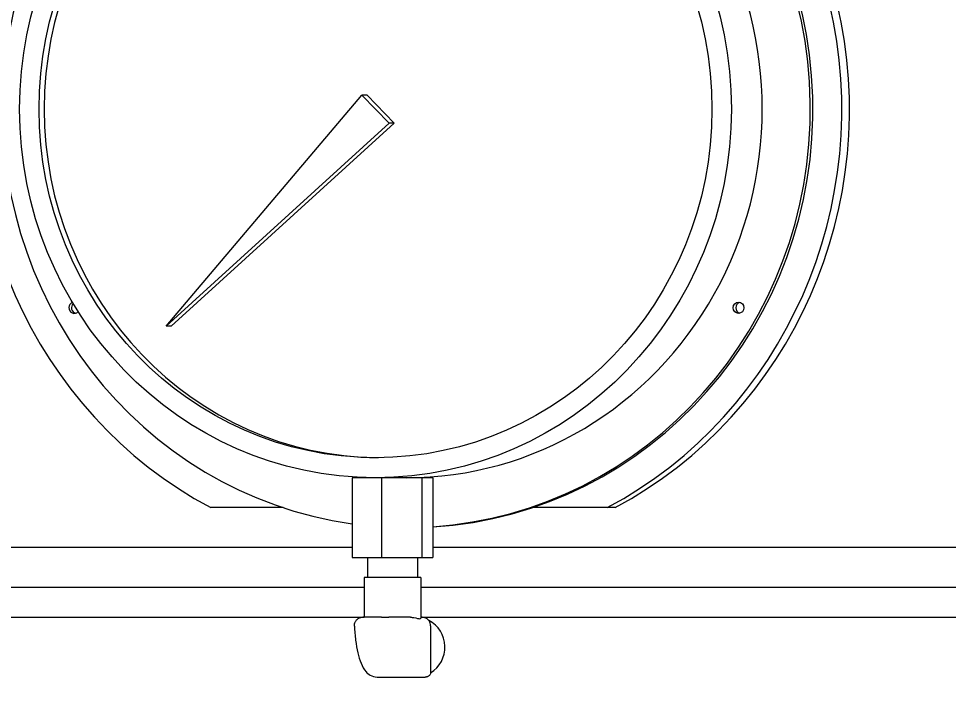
# Model space of a CAD drawing. Header units: inches. Extents: x 17 to 469, y 7 to 301.
# Drawn here: x 350.36 to 356.19, y 114.22 to 118.41 of the extents above; entities that cross this region are included whole.
import ezdxf

# ---------------------------------------------------------------- set-up
doc = ezdxf.new("R2010")
doc.units = ezdxf.units.IN
doc.header["$LTSCALE"] = 14
doc.header["$MEASUREMENT"] = 0
doc.layers.add('Dimension (ANSI)', color=7, linetype='Continuous', lineweight=25)
doc.layers.add('Visible (ANSI)', color=7, linetype='Continuous', lineweight=50)
doc.styles.add('MEMCOR Medium', font='arial.ttf')
doc.dimstyles.new('Default (ANSI)', dxfattribs={"dimscale": 14, "dimtxt": 0.15, "dimasz": 0.098425, "dimexe": 0.125, "dimexo": 0.0625, "dimgap": 0.031496, "dimtad": 0, "dimtih": 1, "dimtoh": 1, "dimdec": 4, "dimrnd": 1e-08, "dimzin": 3, "dimdsep": 46, "dimlunit": 5, "dimtxsty": 'MEMCOR Medium', "dimcen": 0.09, "dimdle": 0.393701, "dimclrd": 256, "dimclre": 256, "dimclrt": 256, "dimadec": 0, "dimazin": 1, "dimtfac": 0.8, "dimtofl": 0, "dimtmove": 0, "dimatfit": 3, "dimfxl": 1, "dimfrac": 1, "dimtolj": 1, "dimtzin": 4, "dimlwd": -1, "dimlwe": -1, "dimarcsym": 0})

# ---------------------------------------------------------------- blocks, each defined once
blk = doc.blocks.new('*D18')
at = {"layer": 'Defpoints', "color": 0, "transparency": 16777216}
for p in [(360.5183, 145.5319), (302.6019, 55.8079), (347.0113, 55.8079)]:
    blk.add_point(p, dxfattribs=at)
at = {"layer": 'Dimension (ANSI)', "transparency": 16777216}
for p, q in [((359.6433, 145.5319), (300.8519, 145.5319)), ((302.6019, 144.1539), (302.6019, 107.8402)), ((302.6019, 57.1858), (302.6019, 93.4996)), ((346.1363, 55.8079), (300.8519, 55.8079))]:
    blk.add_line(p, q, dxfattribs=at)
for points in [[(302.3722, 144.1539), (302.8315, 144.1539), (302.6019, 145.5319)], [(302.3722, 57.1858), (302.8315, 57.1858), (302.6019, 55.8079)]]:
    blk.add_solid(points, dxfattribs=at)
at = {"layer": 'Dimension (ANSI)', "transparency": 16777216, "char_height": 2.1, "attachment_point": 5, "style": 'MEMCOR Medium'}
for s, insert in [('\\A1; \\fArial|b0|i0;89{\\H0.8x;\\S3#4;} in', (302.6019, 102.8271)), ('\\A1;[2279.0 mm]{\\P\\fArial|b0|i0;SHIPPING HEIGHT\\P\\fArial|b0|i0;REF.}', (302.6019, 95.6567))]:
    blk.add_mtext(s, dxfattribs=dict(at, insert=insert))

msp = doc.modelspace()

# ---------------------------------------------------------------- linework, layer by layer
at = {"layer": 'Visible (ANSI)', "linetype": 'Continuous', "lineweight": 18}
for p, q in [((351.281351, 116.478115), (352.510836, 117.927748)), ((352.543188, 117.927748), (352.510836, 117.927748)), ((352.510836, 117.927748), (352.681589, 117.750972)), ((352.543188, 117.927748), (352.713941, 117.750972)), ((352.681589, 117.750972), (351.281351, 116.478115)), ((352.713941, 117.750972), (351.313704, 116.478115)), ((352.713941, 117.750972), (352.681589, 117.750972)), ((351.313704, 116.478115), (351.281351, 116.478115)), ((352.596212, 115.52686), (352.449389, 115.52686)), ((352.449389, 115.52686), (352.449389, 115.02686)), ((352.634815, 115.52686), (352.596212, 115.52686)), ((352.634815, 115.52686), (352.634815, 115.02686)), ((352.888111, 115.52686), (352.634815, 115.52686)), ((352.888111, 115.52686), (352.888111, 115.02686)), ((352.955982, 115.52686), (352.888111, 115.52686)), ((352.955982, 115.52686), (352.955982, 115.02686)), ((352.016997, 115.33943), (351.561805, 115.33943)), ((354.051201, 115.33943), (353.579832, 115.33943)), ((354.09973, 115.33943), (354.051201, 115.33943)), ((352.449389, 115.08943), (350.301099, 115.08943)), ((358.84858, 115.08943), (352.955982, 115.08943)), ((352.449389, 115.02686), (352.634815, 115.02686)), ((352.545705, 115.02686), (352.545705, 114.90186)), ((352.634815, 115.02686), (352.888111, 115.02686)), ((352.859666, 115.02686), (352.859666, 114.90186)), ((352.888111, 115.02686), (352.955982, 115.02686)), ((352.880184, 114.90186), (352.525186, 114.90186)), ((352.525186, 114.90186), (352.525186, 114.65186)), ((352.880184, 114.90186), (352.880184, 114.645861)), ((352.525186, 114.839395), (349.486099, 114.839395)), ((358.924377, 114.839395), (352.880184, 114.839395)), ((349.92109, 114.651895), (352.525186, 114.651895)), ((352.634372, 114.65186), (352.517352, 114.65186)), ((352.796953, 114.65186), (352.679933, 114.65186)), ((352.815891, 114.65186), (352.796953, 114.65186)), ((352.880184, 114.651895), (358.924377, 114.651895)), ((352.888357, 114.65186), (352.880184, 114.65186)), ((352.942445, 114.597772), (352.942445, 114.30717)), ((352.606307, 114.27686), (352.908052, 114.27686))]:
    msp.add_line(p, q, dxfattribs=at)
for centre, major_axis, start_param, end_param in [((352.806503, 117.83936), (0, 2.8125), 3.61752935, 8.94884126), ((352.855032, 117.83936), (0, 2.8125), 3.61752935, 6.28318531), ((352.790327, 117.83936), (0, -2.625), 0.0653793, 6.14831409), ((352.806503, 117.83936), (0, 2.625), 3.20057984, 6.28318531), ((352.790327, 117.83936), (0, 2.3125), 3.14159265, 6.28318531), ((352.628565, 117.83936), (0, 2.186419), 0.00765955, 3.1339331), ((350.705397, 116.593162), (0, -0.035), 3.46953171, 7.08907243), ((350.721573, 116.593162), (0, -0.035), 3.8793866, 6.0416019), ((354.891433, 116.593162), (0, 0.035), 0.24158341, 2.90000925), ((352.853378, 114.46436), (0, 0.18526), 3.66111512, 5.83059742)]:
    msp.add_ellipse(centre, major_axis=major_axis, ratio=0.96592583, start_param=start_param, end_param=end_param, dxfattribs=at)
for centre, major_axis in [((352.596212, 117.83936), (0, 2.3125)), ((352.596212, 117.83936), (0, 2.186419)), ((354.875257, 116.593162), (0, -0.035))]:
    msp.add_ellipse(centre, major_axis=major_axis, ratio=0.96592583, dxfattribs=at)
for points, knots in [([(352.464138, 114.596562), (352.463942, 114.601003), (352.464229, 114.605639), (352.466191, 114.615214), (352.467865, 114.620122), (352.473084, 114.629741), (352.476681, 114.634473), (352.485448, 114.642295), (352.490522, 114.645518), (352.501356, 114.649923), (352.507029, 114.651235), (352.514278, 114.651802), (352.515823, 114.65186), (352.517352, 114.65186)], [-0.131372922, -0.131372922, -0.131372922, -0.131372922, -0.105098337, -0.105098337, -0.078823753, -0.078823753, -0.052549169, -0.052549169, -0.028410233, -0.028410233, -0.006064996, -0.006064996, 0, 0, 0, 0]), ([(352.634372, 114.65186), (352.641821, 114.651901), (352.649368, 114.651819), (352.656745, 114.651819), (352.664123, 114.651819), (352.671944, 114.651901), (352.679933, 114.65186)], [1.118517942, 1.118517942, 1.118517942, 1.118517942, 1.176718059, 1.176718059, 1.176718059, 1.234918175, 1.234918175, 1.234918175, 1.234918175]), ([(352.815891, 114.65186), (352.82368, 114.651863), (352.83102, 114.651041), (352.854653, 114.647027), (352.867366, 114.642582), (352.874136, 114.642582), (352.878119, 114.642582), (352.880126, 114.64412), (352.88014, 114.645972)], [2.000751798, 2.000751798, 2.000751798, 2.000751798, 2.079672535, 2.079672535, 2.279000165, 2.279000165, 2.279000165, 2.3962456, 2.3962456, 2.3962456, 2.3962456]), ([(352.942445, 114.597772), (352.942445, 114.603221), (352.941702, 114.608778), (352.938461, 114.619622), (352.935951, 114.624903), (352.929221, 114.63442), (352.925005, 114.638636), (352.915598, 114.645288), (352.910451, 114.64776), (352.899747, 114.651043), (352.89419, 114.651824), (352.888609, 114.65186), (352.888483, 114.65186), (352.888357, 114.65186)], [-1.30899694, -1.30899694, -1.30899694, -1.30899694, -1.04719755, -1.04719755, -0.78539816, -0.78539816, -0.52359878, -0.52359878, -0.26786111, -0.26786111, -0.00606173, -0.00606173, 0, 0, 0, 0]), ([(352.464138, 114.596562), (352.465477, 114.566221), (352.467924, 114.536515), (352.474945, 114.48026), (352.479507, 114.453729), (352.49075, 114.405158), (352.497366, 114.383157), (352.51365, 114.343645), (352.522878, 114.325986), (352.544316, 114.302135), (352.552561, 114.29474), (352.575043, 114.281785), (352.590398, 114.27686), (352.606307, 114.27686)], [1.73973282, 1.73973282, 1.73973282, 1.73973282, 2.02010479, 2.02010479, 2.30047675, 2.30047675, 2.58084872, 2.58084872, 2.86122069, 2.86122069, 2.99354499, 2.99354499, 3.14159265, 3.14159265, 3.14159265, 3.14159265]), ([(352.942445, 114.30717), (352.942445, 114.303961), (352.941893, 114.300661), (352.939918, 114.294687), (352.938498, 114.292062), (352.935194, 114.287331), (352.933311, 114.285483), (352.929222, 114.282063), (352.92726, 114.280984), (352.923047, 114.278897), (352.921397, 114.278441), (352.918328, 114.277607), (352.917245, 114.277441), (352.915287, 114.277153), (352.914542, 114.277086), (352.912921, 114.276957), (352.912187, 114.276927), (352.910791, 114.276882), (352.910142, 114.276872), (352.909013, 114.276862), (352.908537, 114.27686), (352.908052, 114.27686)], [0.0214908002, 0.0214908002, 0.0214908002, 0.0214908002, 0.0225662446, 0.0225662446, 0.023685508, 0.023685508, 0.0250862028, 0.0250862028, 0.0271622005, 0.0271622005, 0.0306484982, 0.0306484982, 0.0354416377, 0.0354416377, 0.0412039081, 0.0412039081, 0.0498691068, 0.0498691068, 0.0585343055, 0.0585343055, 0.0648167937, 0.0648167937, 0.0648167937, 0.0648167937])]:
    msp.add_open_spline(points, degree=3, knots=knots, dxfattribs=at)

# ---------------------------------------------------------------- dimensions: what is measured, and where the dimension line sits
at = {"layer": 'Dimension (ANSI)'}
dim = msp.add_linear_dim(base=(302.601876, 55.807895), p1=(360.518277, 145.531895), p2=(347.011325, 55.807895), angle=90, text=' \\fArial|b0|i0;<> in\\X[2279.0 mm]{\\P\\fArial|b0|i0;SHIPPING HEIGHT\\P\\fArial|b0|i0;REF.}', dimstyle='Default (ANSI)', override={"dimgap": 0.031496, "dimdec": 4, "dimpost": '', "dimtol": 0, "dimlim": 0, "dimtp": 0, "dimtm": 0, "dimtdec": 2, "dimatfit": 1}, dxfattribs=at)
dim.commit()
dim.dimension.update_dxf_attribs({"geometry": '*D18', "text_midpoint": (302.601876, 100.669895), "dimtype": 160})

doc.saveas('drawing.dxf')
